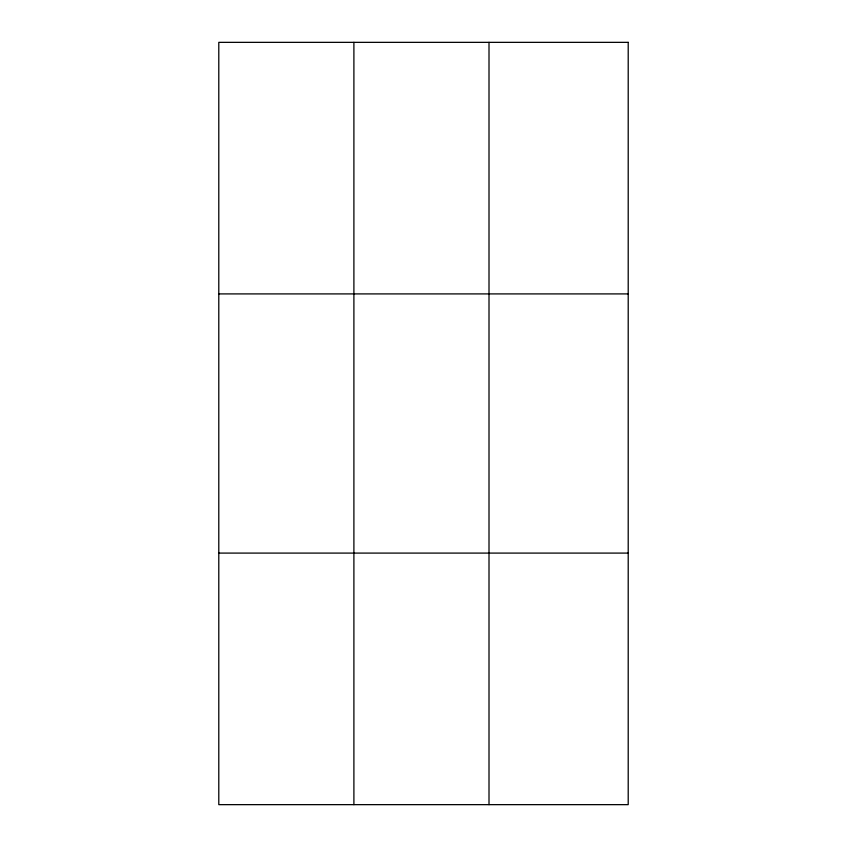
<?xml version="1.0" encoding="UTF-8"?>
<svg xmlns="http://www.w3.org/2000/svg" width="847" height="847" viewBox="0 0 847 847"><rect width="100%" height="100%" fill="white"/><g stroke="black" fill="none" stroke-linecap="round" stroke-linejoin="round"><path stroke-width="1.27" d="M353.898 804.65L353.898 42.35M489.005 804.65L489.005 42.35M218.791 293.909L628.209 293.909M218.791 553.091L628.209 553.091M628.209 42.35L628.209 804.65L218.791 804.65L218.791 42.35L628.209 42.35"/></g></svg>
